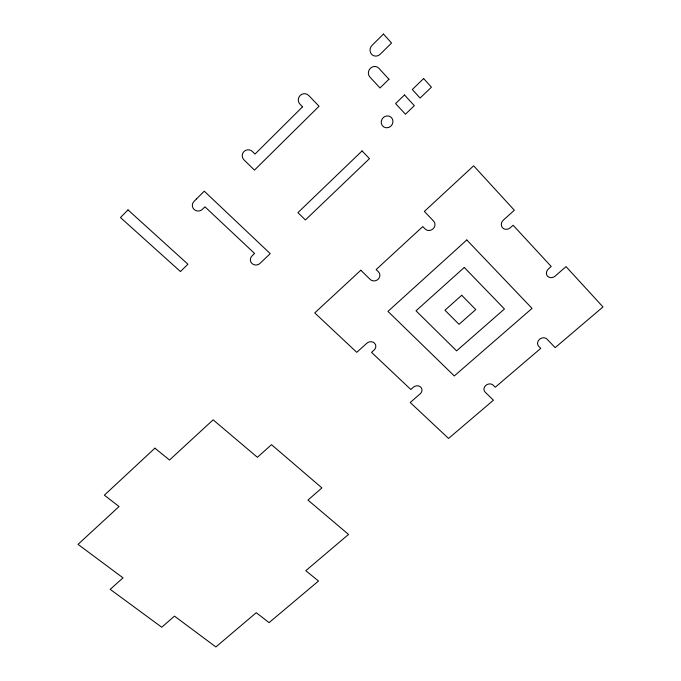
<?xml version="1.0" encoding="UTF-8"?>
<svg xmlns="http://www.w3.org/2000/svg" width="681" height="681" viewBox="0 0 681 681"><rect width="100%" height="100%" fill="white"/><g stroke="black" fill="none" stroke-linecap="round" stroke-linejoin="round"><path stroke-width="1.02" d="M128.011 209.893L120.477 217.554L180.456 271.549L187.93 264.228L128.011 209.893M196.528 198.895L194.145 201.287A5.857 5.661 2.6 0 0 194.102 209.459A5.857 5.661 2.6 0 0 202.555 209.169L204.947 206.803L254.583 253.451L252.217 255.733A5.695 5.38 -12.1 0 0 251.996 263.521A5.695 5.38 -12.1 0 0 260.193 263.215L270.229 253.621L204.257 191.182L196.528 198.895M302.56 106.815L255 154.068L252.37 151.48A5.942 5.848 -23.7 0 0 243.977 151.548A5.942 5.848 -23.7 0 0 243.96 159.848L254.456 170.114L319.048 106.245L308.663 95.451A6.155 5.95 -57.5 0 0 300.159 95.493A6.155 5.95 -57.5 0 0 299.955 104.125L302.56 106.815M383.463 34.05L372.243 45.176A6.393 5.984 -62.1 0 0 371.588 54.284A6.393 5.984 -62.1 0 0 380.356 54.071L391.566 43.022L383.463 34.05M388.953 79.251L380.024 87.968L369.919 77.064A6.299 5.916 -58.5 0 1 370.353 68.296A6.299 5.916 -58.5 0 1 378.866 68.27L388.953 79.251M404.488 94.965L395.576 103.572L405.442 114.221L414.329 105.683L404.488 94.965M423.642 78.553L412.311 89.5L420.109 98.055L431.431 87.177L423.642 78.553M362.062 150.935L297.929 212.634L305.411 219.963L369.477 158.63L362.062 150.935M154.902 448.175L104.372 495.172L119.064 506.536L78.017 544.366L123.031 577.854L110.211 589.354L161.746 627.227L174.489 616.143L215.886 646.95L256.26 612.704L269.08 622.63L318.512 581.021L305.786 570.695L348.536 534.432L307.948 500.084L321.934 487.919L271.506 444.667L257.409 457.309L213.127 419.828L169.509 460.033L154.902 448.175M360.828 270.246L314.75 312.911L356.767 352.332L366.812 343.267A5.465 4.886 -21.4 0 1 374.431 343.079A5.465 4.886 -21.4 0 1 374.039 350.111L371.528 352.366L410.788 389.472L413.282 387.285A5.354 4.656 -22.5 0 1 420.705 387.08A5.354 4.656 -22.5 0 1 420.186 393.822L410.234 402.497L448.541 438.445L493.427 400.224L485.127 392.086A5.363 4.571 -26.6 0 1 485.842 385.378A5.363 4.571 -26.6 0 1 493.18 385.182L495.257 387.242L540.74 348.366L538.68 346.237A5.499 4.673 -31.5 0 1 539.565 339.283A5.499 4.673 -31.5 0 1 546.996 339.121L555.177 347.642L602.983 306.935L566.03 266.611L555.185 276.069A5.712 4.92 -36.4 0 1 547.55 276.197A5.712 4.92 -36.4 0 1 548.494 268.842L551.201 266.467L513.116 225.241L510.384 227.692A5.84 5.167 -39 0 1 502.535 227.803A5.84 5.167 -39 0 1 503.361 220.116L514.334 210.216L473.635 165.806L424.348 211.433L433.635 221.112A5.806 5.286 -36.1 0 1 433.039 228.842A5.806 5.286 -36.1 0 1 425.114 228.961L422.79 226.569L376.142 269.565L378.483 271.881A5.644 5.167 -27 0 1 378.066 279.321A5.644 5.167 -27 0 1 370.234 279.474L360.828 270.246M466.808 239.959L387.949 311.387L454.295 375.946L532.048 308.399L466.808 239.959M464.28 267.446L416.014 310.808L456.602 350.868L504.451 308.978L464.28 267.446M461.718 295.282L444.957 310.213L459.045 324.326L475.755 309.574L461.718 295.282M388.681 127.466A6.12 5.729 -49.5 0 0 391.2 117.319A6.12 5.729 -49.5 0 0 381.369 120.75A6.12 5.729 -49.5 0 0 388.681 127.466"/></g></svg>
